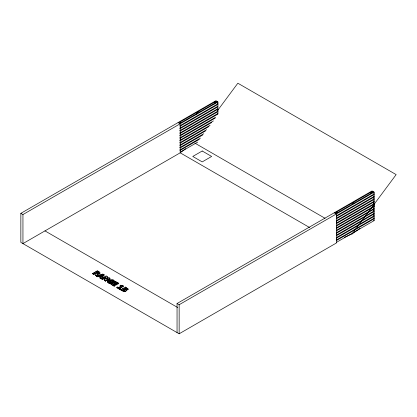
<?xml version="1.0" encoding="UTF-8"?>
<svg xmlns="http://www.w3.org/2000/svg" width="417" height="417" viewBox="0 0 417 417"><rect width="100%" height="100%" fill="white"/><g stroke="black" fill="none" stroke-linecap="round" stroke-linejoin="round"><path stroke-width="0.63" d="M373.465 209.298L373.632 208.041M373.799 206.78L374.138 204.262L373.611 203.96M108.842 281.824L109.27 280.839L110.766 280.214L112.481 280.526L113.377 282.069L114.451 281.147C112.131 276.58 102.613 281.678 110.474 283.461L112.726 282.163L110.474 283.763C108.733 283.742 105.788 281.496 108.42 280.234M97.312 273.922L96.911 276.236L97.312 273.922L99.022 273.87L100.075 272.968M104.125 275.121L102.869 274.402L96.754 276.148L96.754 275.846L102.869 274.094L104.125 274.819L101.096 278.655L99.913 277.972L100.565 277.269L99.126 276.44L97.906 276.81L95.509 275.428L95.91 273.422L95.498 273.182L93.825 274.151L92.683 273.495L92.683 273.797L93.825 274.454L95.498 273.484L95.91 273.724L95.91 273.422M101.55 278.613L106.121 275.976L107.529 276.789L106.371 279.14L108.988 277.628L110.041 278.535L105.47 281.178L104.365 280.234L105.788 277.378L102.603 279.218L101.55 278.613L101.55 278.916L102.603 279.52L105.788 277.378M106.601 278.973L107.529 276.789M104.365 280.537L105.788 277.68M108.884 281.595C109.833 280.094 112.877 280.021 113.273 282.007M217.768 110.27L237.852 83.212L396.15 174.608L352.12 233.921L344.4 237.33M101.096 278.655L104.125 274.819M101.138 276.643L102.181 275.199L101.138 276.643L100.205 275.804L102.181 275.199M99.913 277.972L100.565 276.966L99.126 276.132L97.906 276.507L95.509 275.126L95.509 275.428M98.235 273.338L98.433 272.89L97.552 272.301L96.734 272.775M185.747 148.624L180.196 152.82L22.945 243.606L22.945 214.552L217.935 101.977L217.935 103.791L179.67 125.882M352.12 233.921L359.98 228.427M334.298 212.738L336.394 213.947L336.394 243.002L179.148 333.788L20.85 242.392L20.85 213.342L215.839 100.768L217.935 101.977M178.622 122.859L216.36 101.07M179.67 123.463L217.408 101.675M180.196 126.184L217.935 104.396L217.935 106.215L179.67 128.306M180.196 128.608L217.935 106.82L217.935 108.634L179.67 130.724M180.196 131.027L217.935 109.238L217.935 111.058L179.67 133.148M180.196 133.45L217.935 111.662L217.935 113.476L179.67 135.567M180.196 135.869L217.935 114.081L217.408 113.778M179.67 137.991L215.683 117.198M180.196 138.293L215.12 118.131M179.67 140.409L213.431 120.92M180.196 140.711L211.737 122.499M179.67 142.833L210.048 125.293M180.196 143.135L208.922 126.549M179.67 145.252L206.67 129.666M180.196 145.554L205.545 130.922M179.67 147.675L203.85 133.711M180.196 147.978L202.725 134.967M179.67 150.094L200.473 138.084M180.196 150.396L199.347 139.341M180.196 152.21L197.658 142.129M92.683 273.495L97.255 270.852C100.56 271.368 101.091 274.98 97.312 274.224M92.683 273.797L96.744 271.451M97.552 271.999L96.322 272.708C97.177 273.87 99.673 272.666 97.552 271.999L97.552 272.301M101.55 278.916L105.105 276.862M106.893 279.14L107.94 278.535M104.365 280.234L105.47 280.876L110.041 278.233M109.562 282.679L110.755 282.319L109.869 281.809L110.724 281.011L112.726 282.163M108.894 281.746L109.859 282.533L110.755 282.017L109.869 281.506M113.273 281.704L114.451 281.147M116.916 284.139L116.041 284.639L114.248 283.602L113.096 284.269L115.04 285.395L114.169 286.203L111.078 284.415L115.65 281.475L118.741 283.258L117.87 284.066L115.921 282.94L115.118 283.404L116.916 284.441L115.118 283.101L115.921 282.637L117.87 283.763L118.741 283.258M111.078 284.415L112.6 283.539M113.617 282.95L114.633 282.361M113.096 284.571L114.248 283.904L116.041 284.941L116.916 284.441M111.078 284.113L114.169 285.9L115.04 285.395M116.916 287.485L117.714 287.021L118.678 287.579L121.092 286.182L118.678 287.881L117.714 287.323L116.916 287.787L116.916 287.485L119.934 289.226L120.732 288.767L119.934 289.528L116.916 287.787M121.092 286.484L120.127 285.932L120.873 285.197L123.578 286.036L119.794 288.522L120.732 289.07M120.127 285.932L120.873 285.197M123.578 286.036L119.794 288.22L120.732 288.767M120.794 289.721L125.361 287.084L128.029 288.851A1.241 0.719 0 0 1 127.894 289.455L126.043 289.831L126.335 290.451L125.496 291.191A1.725 0.996 0 0 1 124.349 291.342L120.794 289.721L122.624 291.082L124.349 291.645A1.725 0.996 0 0 0 125.496 291.493L126.335 290.753L126.017 290.149L127.894 289.758A1.241 0.719 0 0 0 128.029 289.153L127.701 288.778M120.794 290.023L123.333 288.559M123.917 289.236C120.435 290.597 127.31 290.764 123.917 289.236L122.77 290.201M124.699 288.783L125.668 288.225L126.419 288.726L125.767 289.226L124.699 288.783L124.845 289.169M124.699 289.085C125.272 287.469 126.768 289.841 126.419 288.726M177.048 332.573L177.048 303.524L372.037 190.95L374.138 192.159L374.138 193.973L336.394 215.761M334.825 213.04L372.563 191.252M335.873 213.645L373.611 191.856M177.048 303.524L179.148 304.733L374.138 192.159M336.394 216.366L374.138 194.577L374.138 196.397L336.394 218.185M336.394 218.789L374.138 197.001L374.138 198.815L336.394 220.603M336.394 221.208L374.138 199.42L374.138 201.239L336.394 223.027M336.394 223.632L374.138 201.844L374.138 203.658L336.394 225.446M336.394 226.05L374.138 204.262L374.138 206.081L336.394 227.87M336.394 228.474L374.138 206.686L374.138 208.5L336.394 230.288M336.394 230.893L374.138 209.105L374.138 210.919L336.394 232.712M336.394 233.317L374.138 211.528L374.138 213.342L336.394 235.131M336.394 235.735L374.138 213.947L374.138 215.761L336.394 237.554M336.394 238.159L374.138 216.371L374.138 218.185L336.394 239.973M336.394 240.578L374.138 218.789L374.138 220.603L336.394 242.392M126.257 289.393L125.262 289.403M108.967 279.963L109.546 279.771M100.205 276.106L102.181 275.501M124.318 290.764L123.458 290.592M121.321 285.728L121.748 285.869M96.65 273.203L97.088 273.416M215.839 102.582L214.791 101.977L214.791 103.911M217.408 103.489L217.935 103.791M372.037 192.763L370.989 192.159L370.989 193.452M373.611 193.67L374.138 193.973M217.408 104.094L217.935 104.396M373.611 194.275L374.138 194.577M373.611 196.094L374.138 196.397M217.408 106.517L217.935 106.82M373.611 196.699L374.138 197.001M373.611 198.513L374.138 198.815M217.408 108.936L217.935 109.238M373.611 199.118L374.138 199.42M217.408 110.755L217.935 111.058M373.611 200.937L374.138 201.239M217.408 111.36L217.935 111.662M373.611 201.541L374.138 201.844M217.408 113.174L217.935 113.476M373.611 203.355L374.138 203.658M373.611 205.774L374.138 206.081M373.611 206.384L374.138 206.686M373.611 208.198L374.138 208.5M373.611 208.802L374.138 209.105M373.611 210.616L374.138 210.919M373.611 211.226L374.138 211.528M198.278 111.511L199.326 112.116M354.481 201.692L355.529 202.297M373.611 213.04L374.138 213.342M373.611 213.645L374.138 213.947M197.757 113.023L196.704 112.418L196.704 114.352M353.955 203.204L352.907 202.599L352.907 203.892M373.611 215.459L374.138 215.761M373.611 216.063L374.138 216.371M373.611 217.882L374.138 218.185M373.611 218.487L374.138 218.789M373.611 220.301L374.138 220.603M180.196 121.952L181.244 122.556M336.394 212.133L337.442 212.738M178.101 122.556L180.196 123.766L180.196 152.82L309.555 227.5M194.953 143.177L325.083 218.31M20.85 213.342L22.945 214.552M44.963 230.893L177.694 307.527M97.714 271.42L99.09 272.218M117.198 282.669L118.741 283.56M125.903 287.694L126.977 288.319M120.127 285.629L121.092 286.182M111.725 281.892L112.726 282.465M100.205 275.804L101.138 276.341M123.917 289.539L124.933 290.388M113.58 284.853L115.04 285.697M99.913 277.67L101.096 278.347M113.179 280.25L114.451 281.449M108.842 281.522L108.894 282.048M373.611 200.895L373.611 202.188M373.611 207.994L373.611 209.287M373.611 210.58L373.611 211.867M373.611 213.16L373.611 214.453M179.148 304.733L179.148 333.788M125.668 288.225L125.668 288.528M125.361 287.084L125.361 287.386M122.577 285.457L122.176 285.885L122.176 285.582M119.934 289.226L119.934 289.528M118.678 287.579L118.678 287.881M117.87 283.763L117.87 284.066M117.714 287.021L117.714 287.323M116.041 284.639L116.041 284.941M115.921 282.637L115.921 282.94M115.65 281.475L115.65 281.777M114.248 283.602L114.248 283.904M114.169 285.9L114.169 286.203M113.377 281.767L113.377 282.069M110.724 281.011L110.724 281.313M110.474 283.461L110.474 283.763M109.859 282.533L109.859 282.835M108.988 277.628L108.988 277.93M106.121 275.976L106.121 276.278M105.47 280.876L105.47 281.178M102.869 274.094L102.869 274.402M102.603 279.218L102.603 279.52M100.565 276.966L100.565 277.269M99.126 276.132L99.126 276.44M97.906 276.507L97.906 276.81M97.255 270.852L97.255 271.154M95.498 273.182L95.498 273.484M93.825 274.151L93.825 274.454M202.209 151.001L192.774 156.448L202.209 161.895L211.643 156.448L202.209 151.001"/></g></svg>
